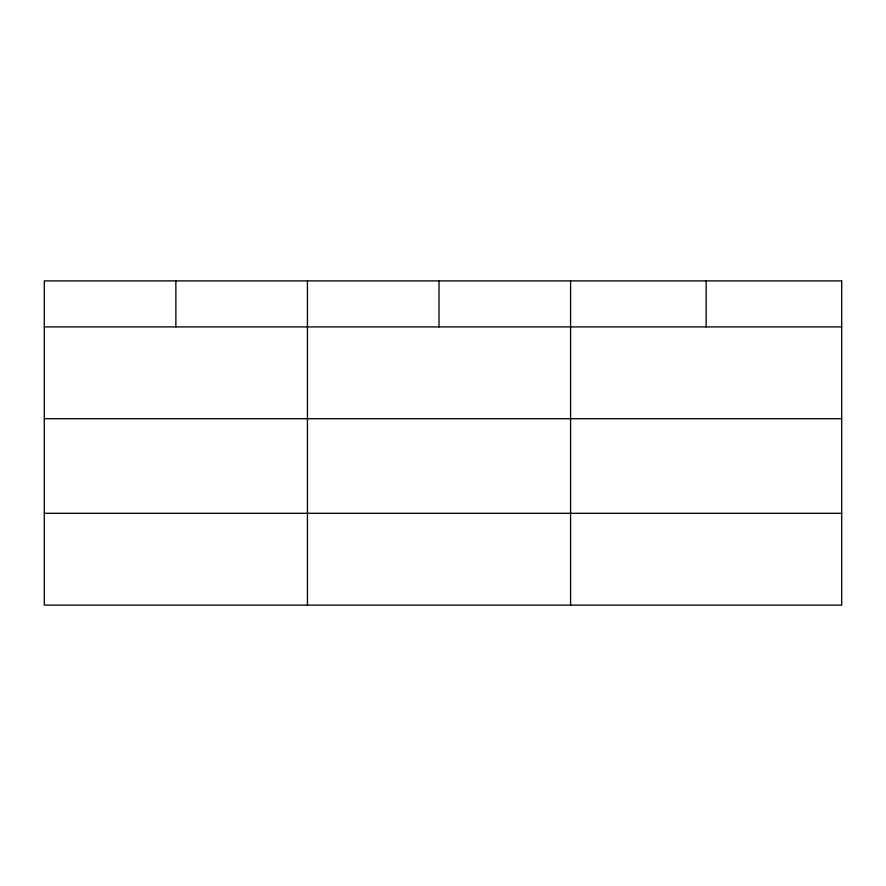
<?xml version="1.0" encoding="UTF-8"?>
<svg xmlns="http://www.w3.org/2000/svg" width="886" height="886" viewBox="0 0 886 886"><rect width="100%" height="100%" fill="white"/><g stroke="black" fill="none" stroke-linecap="round" stroke-linejoin="round"><path stroke-width="1.33" d="M44.3 326.901L841.7 326.901M44.3 418.713L841.7 418.713M44.3 513.304L841.7 513.304M706.142 280.884L706.142 326.901M570.584 280.884L570.584 605.116M439.013 280.884L439.013 326.901M307.442 280.884L307.442 605.116M175.871 280.884L175.871 326.901M841.7 280.884L44.3 280.884L44.3 605.116L841.7 605.116L841.7 280.884"/></g></svg>
